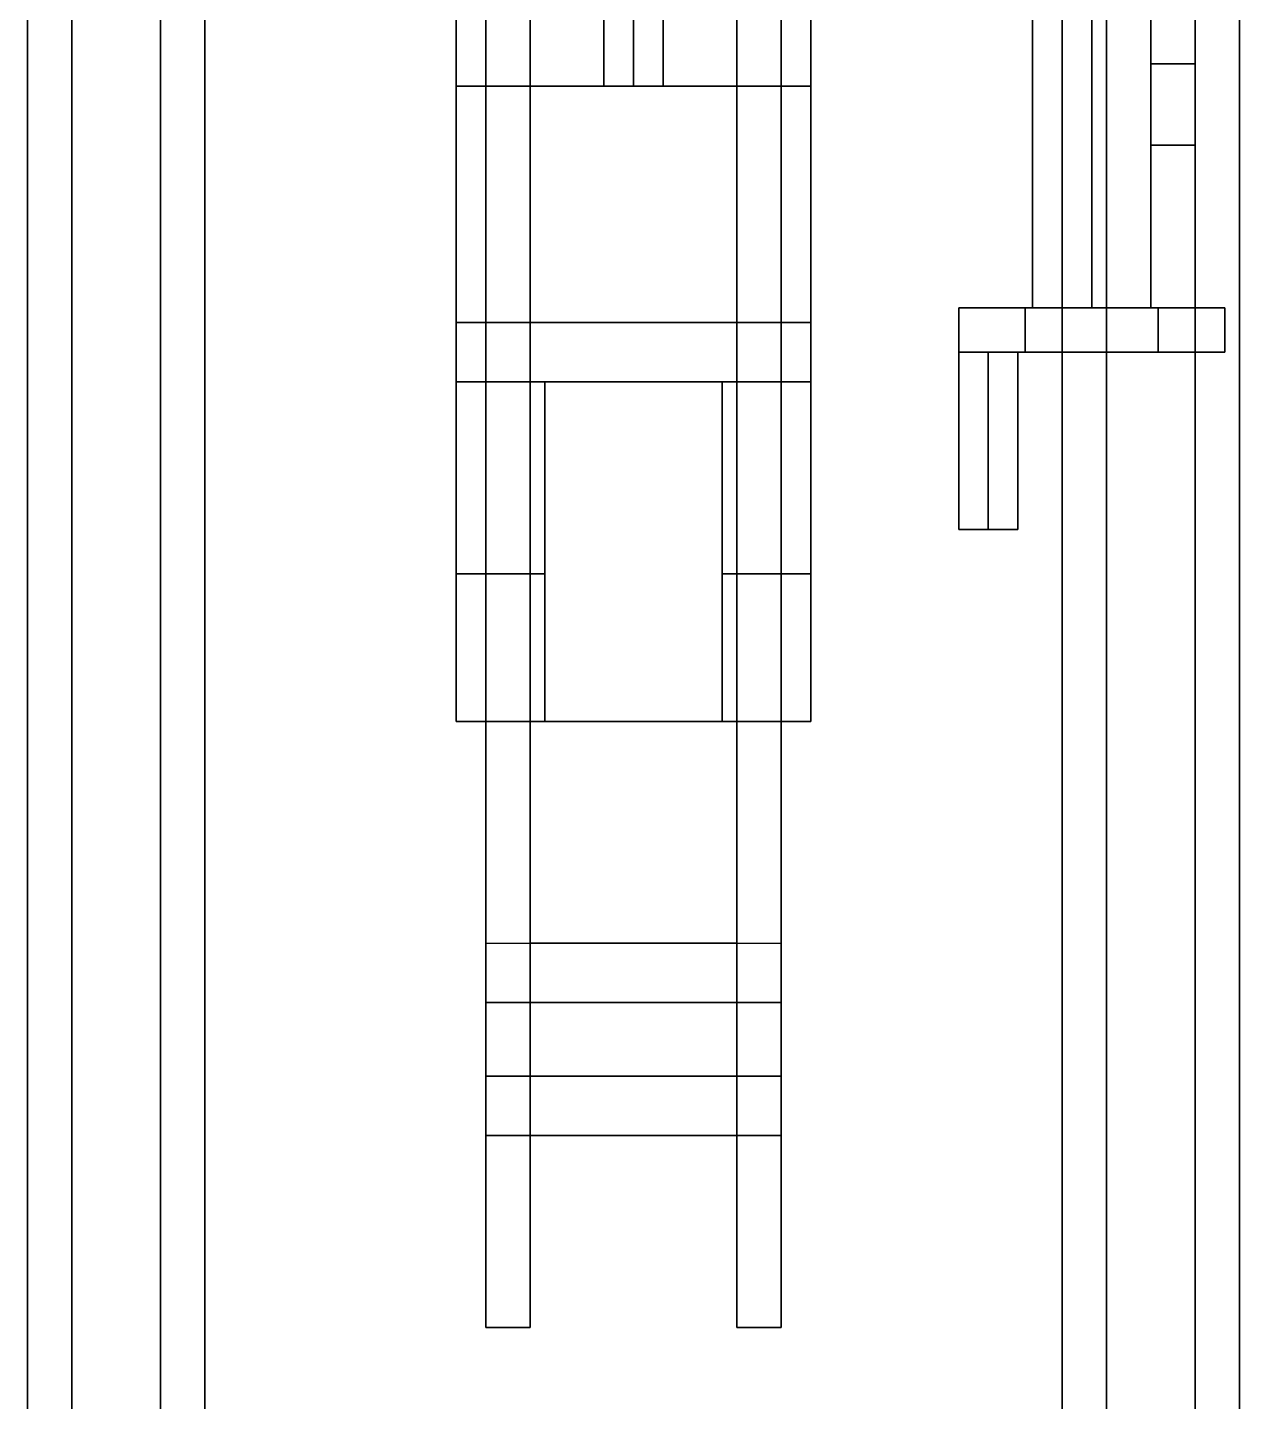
# Model space of a CAD drawing. Extents: x -0.89 to 0.89, y -3.56 to 4.01.
# Drawn here: x -0.41 to 0.41, y -1.31 to -0.38 of the extents above; entities that cross this region are included whole.
import ezdxf

# ---------------------------------------------------------------- set-up
doc = ezdxf.new("R2010")
doc.units = 0
for name, color, linetype in [('GUN', 1, 'CONTINUOUS'), ('GUNLEGS', 6, 'CONTINUOUS'), ('SLEEVE', 5, 'CONTINUOUS')]:
    doc.layers.add(name, color=color, linetype=linetype)

msp = doc.modelspace()

# ---------------------------------------------------------------- linework, layer by layer
at = {"layer": 'GUN'}
for points in [[(0, 0.49, 1.12), (-0.02, 0.49, 1.1), (-0.02, -0.42, 1.1), (0, -0.42, 1.12)], [(-0.02, 0.49, 1.1), (0, 0.49, 1.08), (0, -0.42, 1.08), (-0.02, -0.42, 1.1)], [(0.02, 0.49, 1.1), (0, 0.49, 1.12), (0, -0.42, 1.12), (0.02, -0.42, 1.1)], [(0, 0.49, 1.08), (0.02, 0.49, 1.1), (0.02, -0.42, 1.1), (0, -0.42, 1.08)], [(-0.12, -0.25, 1.04), (-0.12, -0.25, 0.8), (-0.12, -0.42, 0.8), (-0.12, -0.42, 1.04)], [(-0.12, -0.25, 0.8), (0.12, -0.25, 0.8), (0.12, -0.42, 0.8), (-0.12, -0.42, 0.8)], [(-0.12, -0.42, 1.04), (0.12, -0.42, 1.04), (0.12, -0.25, 1.04), (-0.12, -0.25, 1.04)], [(0.12, -0.42, 1.04), (0.12, -0.42, 0.8), (0.12, -0.25, 0.8), (0.12, -0.25, 1.04)], [(-0.12, -0.42, 0.8), (-0.12, -0.58, 0.8), (-0.12, -0.58, 1.12), (-0.12, -0.42, 1.12)], [(0.12, -0.42, 1.12), (0.12, -0.42, 0.8), (-0.12, -0.42, 0.8), (-0.12, -0.42, 1.12)], [(0.12, -0.42, 0.8), (0.12, -0.85, 0.8), (-0.12, -0.85, 0.8), (-0.12, -0.42, 0.8)], [(-0.12, -0.42, 1.12), (-0.12, -0.58, 1.12), (0.12, -0.58, 1.12), (0.12, -0.42, 1.12)], [(0.12, -0.58, 1.12), (0.12, -0.58, 0.8), (0.12, -0.42, 0.8), (0.12, -0.42, 1.12)], [(-0.12, -0.58, 0.8), (-0.12, -0.75, 0.8), (-0.12, -0.75, 1.15), (-0.12, -0.58, 1.15)], [(-0.12, -0.58, 1.15), (-0.12, -0.62, 1.15), (0.12, -0.62, 1.15), (0.12, -0.58, 1.15)], [(0.12, -0.58, 1.15), (0.12, -0.58, 1.12), (-0.12, -0.58, 1.12), (-0.12, -0.58, 1.15)], [(0.12, -0.75, 1.15), (0.12, -0.75, 0.8), (0.12, -0.58, 0.8), (0.12, -0.58, 1.15)], [(-0.12, -0.62, 1.15), (-0.12, -0.75, 1.15), (-0.06, -0.75, 1.15), (-0.06, -0.62, 1.15)], [(-0.06, -0.62, 1.15), (-0.06, -0.62, 0.84), (0.06, -0.62, 0.84), (0.06, -0.62, 1.15)], [(-0.06, -0.75, 1.15), (-0.06, -0.75, 0.84), (-0.06, -0.62, 0.84), (-0.06, -0.62, 1.15)], [(-0.06, -0.62, 0.84), (-0.06, -0.85, 0.84), (0.06, -0.85, 0.84), (0.06, -0.62, 0.84)], [(0.06, -0.62, 0.84), (0.06, -0.75, 0.84), (0.06, -0.75, 1.15), (0.06, -0.62, 1.15)], [(0.06, -0.62, 1.15), (0.06, -0.75, 1.15), (0.12, -0.75, 1.15), (0.12, -0.62, 1.15)], [(-0.12, -0.75, 0.8), (-0.12, -0.85, 0.8), (-0.12, -0.85, 1.09), (-0.12, -0.75, 1.15)], [(-0.12, -0.75, 1.15), (-0.12, -0.85, 1.09), (-0.06, -0.85, 1.09), (-0.06, -0.75, 1.15)], [(-0.06, -0.85, 1.09), (-0.06, -0.85, 0.84), (-0.06, -0.75, 0.84), (-0.06, -0.75, 1.15)], [(0.06, -0.75, 0.84), (0.06, -0.85, 0.84), (0.06, -0.85, 1.09), (0.06, -0.75, 1.15)], [(0.06, -0.75, 1.15), (0.06, -0.85, 1.09), (0.12, -0.85, 1.09), (0.12, -0.75, 1.15)], [(0.12, -0.85, 1.09), (0.12, -0.85, 0.8), (0.12, -0.75, 0.8), (0.12, -0.75, 1.15)], [(-0.12, -0.85, 1.09), (-0.12, -0.85, 0.84), (-0.06, -0.85, 0.84), (-0.06, -0.85, 1.09)], [(-0.12, -0.85, 0.84), (-0.12, -0.85, 0.8), (0.12, -0.85, 0.8), (0.12, -0.85, 0.84)], [(0.06, -0.85, 1.09), (0.06, -0.85, 0.84), (0.12, -0.85, 0.84), (0.12, -0.85, 1.09)]]:
    msp.add_3dface(points, dxfattribs=at)
at = {"layer": 'GUNLEGS'}
for points in [[(-0.38, -0.11, 0.54196), (-0.41, -0.11, 0.49), (-0.41, -3.25, 0.49), (-0.38, -3.21, 0.54196)], [(-0.41, -0.11, 0.49), (-0.38, -0.11, 0.43804), (-0.38, -3.29, 0.43804), (-0.41, -3.25, 0.49)], [(-0.32, -0.11, 0.54196), (-0.38, -0.11, 0.54196), (-0.38, -3.21, 0.54196), (-0.32, -3.21, 0.54196)], [(-0.38, -0.11, 0.43804), (-0.32, -0.11, 0.43804), (-0.32, -3.29, 0.43804), (-0.38, -3.29, 0.43804)], [(-0.29, -0.11, 0.49), (-0.32, -0.11, 0.54196), (-0.32, -3.21, 0.54196), (-0.29, -3.25, 0.49)], [(-0.32, -0.11, 0.43804), (-0.29, -0.11, 0.49), (-0.29, -3.25, 0.49), (-0.32, -3.29, 0.43804)], [(0.29, -0.11, 0.49), (0.32, -0.11, 0.43804), (0.32, -3.29, 0.43804), (0.29, -3.25, 0.49)], [(0.32, -0.11, 0.54196), (0.29, -0.11, 0.49), (0.29, -3.25, 0.49), (0.32, -3.21, 0.54196)], [(0.32, -0.11, 0.43804), (0.38, -0.11, 0.43804), (0.38, -3.29, 0.43804), (0.32, -3.29, 0.43804)], [(0.38, -0.11, 0.54196), (0.32, -0.11, 0.54196), (0.32, -3.21, 0.54196), (0.38, -3.21, 0.54196)], [(0.38, -0.11, 0.43804), (0.41, -0.11, 0.49), (0.41, -3.25, 0.49), (0.38, -3.29, 0.43804)], [(0.41, -0.11, 0.49), (0.38, -0.11, 0.54196), (0.38, -3.21, 0.54196), (0.41, -3.25, 0.49)]]:
    msp.add_3dface(points, dxfattribs=at)
at = {"layer": 'SLEEVE'}
for points in [[(0.31, -0.12, 0.71), (0.27, -0.12, 0.67), (0.27, -0.57, 0.67), (0.31, -0.57, 0.71)], [(0.27, -0.12, 0.67), (0.31, -0.12, 0.63), (0.31, -0.57, 0.63), (0.27, -0.57, 0.67)], [(0.35, -0.12, 0.67), (0.31, -0.12, 0.71), (0.31, -0.57, 0.71), (0.35, -0.57, 0.67)], [(0.31, -0.12, 0.63), (0.35, -0.12, 0.67), (0.35, -0.57, 0.67), (0.31, -0.57, 0.63)], [(-0.1, -0.24, 0.8), (-0.1, -1.13, 0.8), (-0.07, -1.13, 0.8), (-0.07, -0.24, 0.8)], [(-0.1, -0.24, 0.7), (-0.1, -1.13, 0.71), (-0.1, -1.13, 0.8), (-0.1, -0.24, 0.8)], [(-0.07, -0.24, 0.7), (-0.07, -1.13, 0.71), (-0.1, -1.13, 0.71), (-0.1, -0.24, 0.7)], [(-0.07, -1.13, 0.8), (-0.07, -1.13, 0.71), (-0.07, -0.24, 0.7), (-0.07, -0.24, 0.8)], [(0.07, -0.24, 0.8), (0.07, -1.13, 0.8), (0.1, -1.13, 0.8), (0.1, -0.24, 0.8)], [(0.1, -0.24, 0.7), (0.1, -1.13, 0.71), (0.07, -1.13, 0.71), (0.07, -0.24, 0.7)], [(0.07, -0.24, 0.7), (0.07, -1.13, 0.71), (0.07, -1.13, 0.8), (0.07, -0.24, 0.8)], [(0.1, -1.13, 0.8), (0.1, -1.13, 0.71), (0.1, -0.24, 0.7), (0.1, -0.24, 0.8)], [(0.35, -0.405, 0.84526), (0.35, -0.295, 0.84526), (0.35, -0.24, 0.75), (0.35, -0.46, 0.75)], [(0.35, -0.46, 0.75), (0.35, -0.24, 0.75), (0.35, -0.295, 0.65474), (0.35, -0.405, 0.65474)], [(0.38, -0.405, 0.84526), (0.38, -0.295, 0.65474), (0.38, -0.24, 0.75), (0.38, -0.295, 0.84526)], [(0.38, -0.405, 0.84526), (0.38, -0.295, 0.84526), (0.35, -0.295, 0.84526), (0.35, -0.405, 0.84526)], [(0.38, -0.295, 0.65474), (0.38, -0.405, 0.65474), (0.35, -0.405, 0.65474), (0.35, -0.295, 0.65474)], [(0.38, -0.46, 0.75), (0.38, -0.405, 0.65474), (0.38, -0.295, 0.65474), (0.38, -0.405, 0.84526)], [(0.38, -0.46, 0.75), (0.38, -0.405, 0.84526), (0.35, -0.405, 0.84526), (0.35, -0.46, 0.75)], [(0.38, -0.405, 0.65474), (0.38, -0.46, 0.75), (0.35, -0.46, 0.75), (0.35, -0.405, 0.65474)], [(0.265, -0.57, 0.74794), (0.22, -0.57, 0.67), (0.22, -0.6, 0.67), (0.265, -0.6, 0.74794)], [(0.22, -0.57, 0.67), (0.265, -0.57, 0.59206), (0.265, -0.6, 0.59206), (0.22, -0.6, 0.67)], [(0.355, -0.57, 0.59206), (0.265, -0.57, 0.59206), (0.22, -0.57, 0.67), (0.265, -0.57, 0.74794)], [(0.355, -0.57, 0.74794), (0.265, -0.57, 0.74794), (0.265, -0.6, 0.74794), (0.355, -0.6, 0.74794)], [(0.265, -0.57, 0.59206), (0.355, -0.57, 0.59206), (0.355, -0.6, 0.59206), (0.265, -0.6, 0.59206)], [(0.4, -0.57, 0.67), (0.355, -0.57, 0.59206), (0.265, -0.57, 0.74794), (0.355, -0.57, 0.74794)], [(0.4, -0.57, 0.67), (0.355, -0.57, 0.74794), (0.355, -0.6, 0.74794), (0.4, -0.6, 0.67)], [(0.355, -0.57, 0.59206), (0.4, -0.57, 0.67), (0.4, -0.6, 0.67), (0.355, -0.6, 0.59206)], [(0.24, -0.6, 0.69), (0.22, -0.6, 0.67), (0.22, -0.72, 0.67), (0.24, -0.72, 0.69)], [(0.22, -0.6, 0.67), (0.24, -0.6, 0.65), (0.24, -0.72, 0.65), (0.22, -0.72, 0.67)], [(0.355, -0.6, 0.74794), (0.265, -0.6, 0.74794), (0.22, -0.6, 0.67), (0.4, -0.6, 0.67)], [(0.4, -0.6, 0.67), (0.22, -0.6, 0.67), (0.265, -0.6, 0.59206), (0.355, -0.6, 0.59206)], [(0.26, -0.6, 0.67), (0.24, -0.6, 0.69), (0.24, -0.72, 0.69), (0.26, -0.72, 0.67)], [(0.24, -0.6, 0.65), (0.26, -0.6, 0.67), (0.26, -0.72, 0.67), (0.24, -0.72, 0.65)], [(0.26, -0.72, 0.67), (0.24, -0.72, 0.69), (0.22, -0.72, 0.67), (0.24, -0.72, 0.65)], [(-0.1, -1.04, 0.64), (-0.1, -1.09, 0.64), (-0.1, -1.13, 0.71), (-0.1, -1, 0.71)], [(0.1, -1, 0.71), (0.1, -1.04, 0.64), (-0.1, -1.04, 0.64), (-0.1, -1, 0.71)], [(-0.07, -1, 0.71), (-0.07, -1.13, 0.71), (0.07, -1.13, 0.71), (0.07, -1, 0.71)], [(0.1, -1.13, 0.71), (0.1, -1.09, 0.64), (0.1, -1.04, 0.64), (0.1, -1, 0.71)], [(0.1, -1.04, 0.64), (0.1, -1.09, 0.64), (-0.1, -1.09, 0.64), (-0.1, -1.04, 0.64)], [(-0.1, -1.13, 0.71), (-0.1, -1.09, 0.64), (0.1, -1.09, 0.64), (0.1, -1.13, 0.71)], [(-0.1, -1.13, 0.71), (-0.1, -1.26, 0.73), (-0.1, -1.26, 0.8), (-0.1, -1.13, 0.8)], [(-0.07, -1.13, 0.71), (-0.07, -1.26, 0.73), (-0.1, -1.26, 0.73), (-0.1, -1.13, 0.71)], [(-0.1, -1.13, 0.8), (-0.1, -1.26, 0.8), (-0.07, -1.26, 0.8), (-0.07, -1.13, 0.8)], [(-0.07, -1.26, 0.8), (-0.07, -1.26, 0.73), (-0.07, -1.13, 0.71), (-0.07, -1.13, 0.8)], [(0.07, -1.13, 0.71), (0.07, -1.26, 0.73), (0.07, -1.26, 0.8), (0.07, -1.13, 0.8)], [(0.1, -1.13, 0.71), (0.1, -1.26, 0.73), (0.07, -1.26, 0.73), (0.07, -1.13, 0.71)], [(0.07, -1.13, 0.8), (0.07, -1.26, 0.8), (0.1, -1.26, 0.8), (0.1, -1.13, 0.8)], [(0.1, -1.26, 0.8), (0.1, -1.26, 0.73), (0.1, -1.13, 0.71), (0.1, -1.13, 0.8)], [(-0.1, -1.26, 0.8), (-0.1, -1.26, 0.73), (-0.07, -1.26, 0.73), (-0.07, -1.26, 0.8)], [(0.07, -1.26, 0.8), (0.07, -1.26, 0.73), (0.1, -1.26, 0.73), (0.1, -1.26, 0.8)]]:
    msp.add_3dface(points, dxfattribs=at)

doc.saveas('drawing.dxf')
